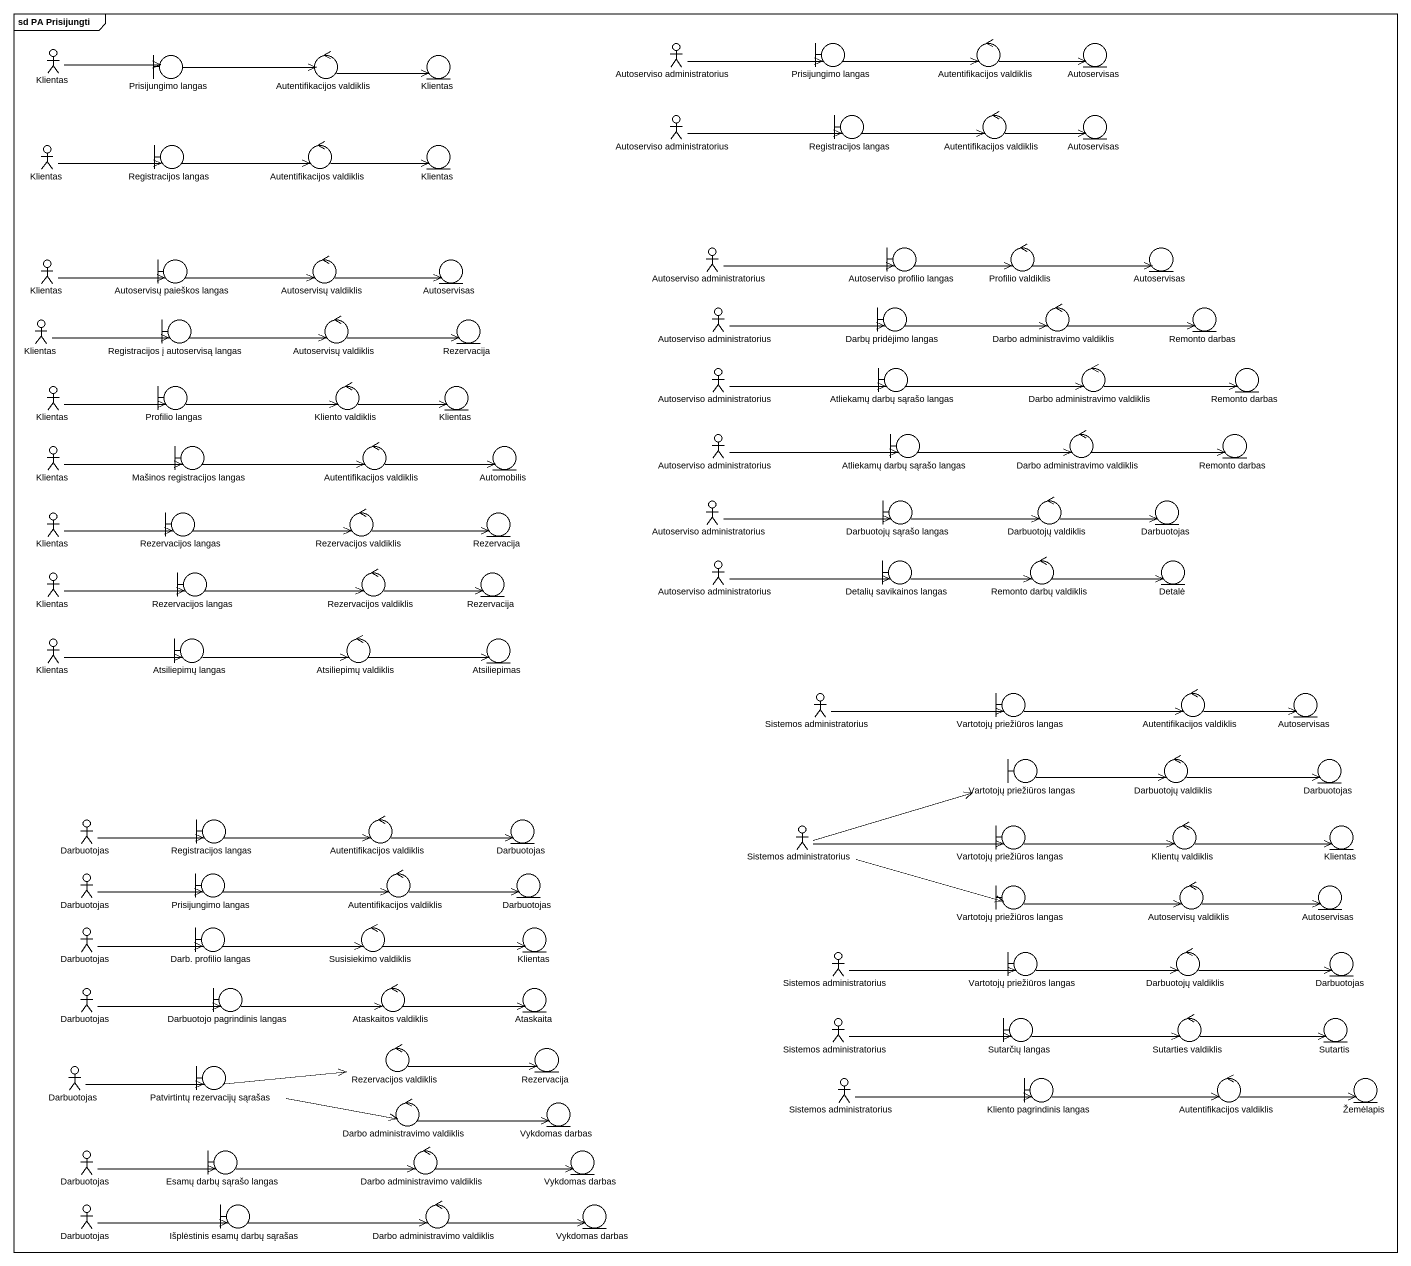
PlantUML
@startuml
mainframe sd PA Prisijungti
actor Klientas
boundary "Prisijungimo langas" as Prisijungimo_langas
control "Autentifikacijos valdiklis" as Autentifikacijos_valdiklis
entity "Klientas" as Klientas_2
actor "Autoserviso administratorius" as Autoserviso_administratorius
boundary "Prisijungimo langas" as Prisijungimo_langas_2
control "Autentifikacijos valdiklis" as Autentifikacijos_valdiklis_2
entity Autoservisas
actor "Autoserviso administratorius" as Autoserviso_administratorius_2
boundary "Registracijos langas" as Registracijos_langas
control "Autentifikacijos valdiklis" as Autentifikacijos_valdiklis_3
entity "Autoservisas" as Autoservisas_2
actor "Klientas" as Klientas_3
boundary "Registracijos langas" as Registracijos_langas_2
control "Autentifikacijos valdiklis" as Autentifikacijos_valdiklis_4
entity "Klientas" as Klientas_4
actor "Autoserviso administratorius" as Autoserviso_administratorius_3
boundary "Autoserviso profilio langas" as Autoserviso_profilio_langas
control "Profilio valdiklis" as Profilio_valdiklis
entity "Autoservisas" as Autoservisas_3
actor "Klientas" as Klientas_5
boundary "Autoservisų paieškos langas" as Autoservisų_paieškos_langas
control "Autoservisų valdiklis" as Autoservisų_valdiklis
entity "Autoservisas" as Autoservisas_4
actor "Klientas" as Klientas_6
boundary "Registracijos į autoservisą langas" as Registracijos_į_autoservisą
control "Autoservisų valdiklis" as Autoservisų_valdiklis_2
entity Rezervacija
actor "Autoserviso administratorius" as Autoserviso_administratorius_4
boundary "Darbų pridėjimo langas" as Darbų_pridėjimo_langas
control "Darbo administravimo valdiklis" as Darbo_administravimo
entity "Remonto darbas" as Remonto_darbas
actor "Autoserviso administratorius" as Autoserviso_administratorius_5
boundary "Atliekamų darbų sąrašo langas" as Atliekamų_darbų_sąrašo
control "Darbo administravimo valdiklis" as Darbo_administravimo_2
entity "Remonto darbas" as Remonto_darbas_2
actor "Klientas" as Klientas_7
boundary "Profilio langas" as Profilio_langas
control "Kliento valdiklis" as Kliento_valdiklis
entity "Klientas" as Klientas_8
actor "Autoserviso administratorius" as Autoserviso_administratorius_6
boundary "Atliekamų darbų sąrašo langas" as Atliekamų_darbų_sąrašo_2
control "Darbo administravimo valdiklis" as Darbo_administravimo_3
entity "Remonto darbas" as Remonto_darbas_3
actor "Klientas" as Klientas_9
boundary "Mašinos registracijos langas" as Mašinos_registracijos_langas
control "Autentifikacijos valdiklis" as Autentifikacijos_valdiklis_5
entity Automobilis
actor "Klientas" as Klientas_10
boundary "Rezervacijos langas" as Rezervacijos_langas
control "Rezervacijos valdiklis" as Rezervacijos_valdiklis
entity "Rezervacija" as Rezervacija_2
actor "Autoserviso administratorius" as Autoserviso_administratorius_7
boundary "Darbuotojų sąrašo langas" as Darbuotojų_sąrašo_langas
control "Darbuotojų valdiklis" as Darbuotojų_valdiklis
entity Darbuotojas
actor "Autoserviso administratorius" as Autoserviso_administratorius_8
boundary "Detalių savikainos langas" as Detalių_savikainos_langas
control "Remonto darbų valdiklis" as Remonto_darbų_valdiklis
entity Detalė
actor "Klientas" as Klientas_11
boundary "Rezervacijos langas" as Rezervacijos_langas_2
control "Rezervacijos valdiklis" as Rezervacijos_valdiklis_2
entity "Rezervacija" as Rezervacija_3
actor "Klientas" as Klientas_12
boundary "Atsiliepimų langas" as Atsiliepimų_langas
control "Atsiliepimų valdiklis" as Atsiliepimų_valdiklis
entity Atsiliepimas
actor "Sistemos administratorius" as Sistemos_administratorius
boundary "Vartotojų priežiūros langas" as Vartotojų_priežiūros_langas
control "Autentifikacijos valdiklis" as Autentifikacijos_valdiklis_6
entity "Autoservisas" as Autoservisas_5
boundary "Vartotojų priežiūros langas" as Vartotojų_priežiūros_langas_2
control "Darbuotojų valdiklis" as Darbuotojų_valdiklis_2
entity "Darbuotojas" as Darbuotojas_2
actor "Darbuotojas" as Darbuotojas_3
boundary "Registracijos langas" as Registracijos_langas_3
control "Autentifikacijos valdiklis" as Autentifikacijos_valdiklis_7
entity "Darbuotojas" as Darbuotojas_4
actor "Sistemos administratorius" as Sistemos_administratorius_2
boundary "Vartotojų priežiūros langas" as Vartotojų_priežiūros_langas_3
control "Klientų valdiklis" as Klientų_valdiklis
entity "Klientas" as Klientas_13
actor "Darbuotojas" as Darbuotojas_5
boundary "Prisijungimo langas" as Prisijungimo_langas_3
control "Autentifikacijos valdiklis" as Autentifikacijos_valdiklis_8
entity "Darbuotojas" as Darbuotojas_6
boundary "Vartotojų priežiūros langas" as Vartotojų_priežiūros_langas_4
control "Autoservisų valdiklis" as Autoservisų_valdiklis_3
entity "Autoservisas" as Autoservisas_6
actor "Darbuotojas" as Darbuotojas_7
boundary "Darb. profilio langas" as Darb_profilio_langas
control "Susisiekimo valdiklis" as Susisiekimo_valdiklis
entity "Klientas" as Klientas_14
actor "Sistemos administratorius" as Sistemos_administratorius_3
boundary "Vartotojų priežiūros langas" as Vartotojų_priežiūros_langas_5
control "Darbuotojų valdiklis" as Darbuotojų_valdiklis_3
entity "Darbuotojas" as Darbuotojas_8
actor "Darbuotojas" as Darbuotojas_9
boundary "Darbuotojo pagrindinis langas" as Darbuotojo_pagrindinis
control "Ataskaitos valdiklis" as Ataskaitos_valdiklis
entity Ataskaita
actor "Sistemos administratorius" as Sistemos_administratorius_4
boundary "Sutarčių langas" as Sutarčių_langas
control "Sutarties valdiklis" as Sutarties_valdiklis
entity Sutartis
control "Rezervacijos valdiklis" as Rezervacijos_valdiklis_3
entity "Rezervacija" as Rezervacija_4
actor "Darbuotojas" as Darbuotojas_10
boundary "Patvirtintų rezervacijų sąrašas" as Patvirtintų_rezervacijų
control "Darbo administravimo valdiklis" as Darbo_administravimo_4
entity "Vykdomas darbas" as Vykdomas_darbas
actor "Sistemos administratorius" as Sistemos_administratorius_5
boundary "Kliento pagrindinis langas" as Kliento_pagrindinis_langas
control "Autentifikacijos valdiklis" as Autentifikacijos_valdiklis_9
entity Žemėlapis
actor "Darbuotojas" as Darbuotojas_11
boundary "Esamų darbų sąrašo langas" as Esamų_darbų_sąrašo_langas
control "Darbo administravimo valdiklis" as Darbo_administravimo_5
entity "Vykdomas darbas" as Vykdomas_darbas_2
actor "Darbuotojas" as Darbuotojas_12
boundary "Išplėstinis esamų darbų sąrašas" as Išplėstinis_esamų_darbų
control "Darbo administravimo valdiklis" as Darbo_administravimo_6
entity "Vykdomas darbas" as Vykdomas_darbas_3
Klientas -right-> Prisijungimo_langas
Prisijungimo_langas -right-> Autentifikacijos_valdiklis
Autentifikacijos_valdiklis -right-> Klientas_2
Autoserviso_administratorius -right-> Prisijungimo_langas_2
Prisijungimo_langas_2 -right-> Autentifikacijos_valdiklis_2
Autentifikacijos_valdiklis_2 -right-> Autoservisas
Autoserviso_administratorius_2 -right-> Registracijos_langas
Registracijos_langas -right-> Autentifikacijos_valdiklis_3
Autentifikacijos_valdiklis_3 -right-> Autoservisas_2
Klientas_3 -right-> Registracijos_langas_2
Registracijos_langas_2 -right-> Autentifikacijos_valdiklis_4
Autentifikacijos_valdiklis_4 -right-> Klientas_4
Autoserviso_administratorius_3 -right-> Autoserviso_profilio_langas
Autoserviso_profilio_langas -right-> Profilio_valdiklis
Profilio_valdiklis -right-> Autoservisas_3
Klientas_5 -right-> Autoservisų_paieškos_langas
Autoservisų_paieškos_langas -right-> Autoservisų_valdiklis
Autoservisų_valdiklis -right-> Autoservisas_4
Klientas_6 -right-> Registracijos_į_autoservisą
Registracijos_į_autoservisą -right-> Autoservisų_valdiklis_2
Autoservisų_valdiklis_2 -right-> Rezervacija
Autoserviso_administratorius_4 -right-> Darbų_pridėjimo_langas
Darbų_pridėjimo_langas -right-> Darbo_administravimo
Darbo_administravimo -right-> Remonto_darbas
Autoserviso_administratorius_5 -right-> Atliekamų_darbų_sąrašo
Atliekamų_darbų_sąrašo -right-> Darbo_administravimo_2
Darbo_administravimo_2 -right-> Remonto_darbas_2
Klientas_7 -right-> Profilio_langas
Profilio_langas -right-> Kliento_valdiklis
Kliento_valdiklis -right-> Klientas_8
Autoserviso_administratorius_6 -right-> Atliekamų_darbų_sąrašo_2
Atliekamų_darbų_sąrašo_2 -right-> Darbo_administravimo_3
Darbo_administravimo_3 -right-> Remonto_darbas_3
Klientas_9 -right-> Mašinos_registracijos_langas
Mašinos_registracijos_langas -right-> Autentifikacijos_valdiklis_5
Autentifikacijos_valdiklis_5 -right-> Automobilis
Klientas_10 -right-> Rezervacijos_langas
Rezervacijos_langas -right-> Rezervacijos_valdiklis
Rezervacijos_valdiklis -right-> Rezervacija_2
Autoserviso_administratorius_7 -right-> Darbuotojų_sąrašo_langas
Darbuotojų_sąrašo_langas -right-> Darbuotojų_valdiklis
Darbuotojų_valdiklis -right-> Darbuotojas
Autoserviso_administratorius_8 -right-> Detalių_savikainos_langas
Detalių_savikainos_langas -right-> Remonto_darbų_valdiklis
Remonto_darbų_valdiklis -right-> Detalė
Klientas_11 -right-> Rezervacijos_langas_2
Rezervacijos_langas_2 -right-> Rezervacijos_valdiklis_2
Rezervacijos_valdiklis_2 -right-> Rezervacija_3
Klientas_12 -right-> Atsiliepimų_langas
Atsiliepimų_langas -right-> Atsiliepimų_valdiklis
Atsiliepimų_valdiklis -right-> Atsiliepimas
Sistemos_administratorius -right-> Vartotojų_priežiūros_langas
Vartotojų_priežiūros_langas -right-> Autentifikacijos_valdiklis_6
Autentifikacijos_valdiklis_6 -right-> Autoservisas_5
Vartotojų_priežiūros_langas_2 -right-> Darbuotojų_valdiklis_2
Darbuotojų_valdiklis_2 -right-> Darbuotojas_2
Darbuotojas_3 -right-> Registracijos_langas_3
Registracijos_langas_3 -right-> Autentifikacijos_valdiklis_7
Autentifikacijos_valdiklis_7 -right-> Darbuotojas_4
Sistemos_administratorius_2 -right-> Vartotojų_priežiūros_langas_2
Sistemos_administratorius_2 -right-> Vartotojų_priežiūros_langas_3
Sistemos_administratorius_2 -right-> Vartotojų_priežiūros_langas_4
Vartotojų_priežiūros_langas_3 -right-> Klientų_valdiklis
Klientų_valdiklis -right-> Klientas_13
Darbuotojas_5 -right-> Prisijungimo_langas_3
Prisijungimo_langas_3 -right-> Autentifikacijos_valdiklis_8
Autentifikacijos_valdiklis_8 -right-> Darbuotojas_6
Vartotojų_priežiūros_langas_4 -right-> Autoservisų_valdiklis_3
Autoservisų_valdiklis_3 -right-> Autoservisas_6
Darbuotojas_7 -right-> Darb_profilio_langas
Darb_profilio_langas -right-> Susisiekimo_valdiklis
Susisiekimo_valdiklis -right-> Klientas_14
Sistemos_administratorius_3 -right-> Vartotojų_priežiūros_langas_5
Vartotojų_priežiūros_langas_5 -right-> Darbuotojų_valdiklis_3
Darbuotojų_valdiklis_3 -right-> Darbuotojas_8
Darbuotojas_9 -right-> Darbuotojo_pagrindinis
Darbuotojo_pagrindinis -right-> Ataskaitos_valdiklis
Ataskaitos_valdiklis -right-> Ataskaita
Sistemos_administratorius_4 -right-> Sutarčių_langas
Sutarčių_langas -right-> Sutarties_valdiklis
Sutarties_valdiklis -right-> Sutartis
Rezervacijos_valdiklis_3 -right-> Rezervacija_4
Darbuotojas_10 -right-> Patvirtintų_rezervacijų
Patvirtintų_rezervacijų -right-> Rezervacijos_valdiklis_3
Patvirtintų_rezervacijų -right-> Darbo_administravimo_4
Darbo_administravimo_4 -right-> Vykdomas_darbas
Sistemos_administratorius_5 -right-> Kliento_pagrindinis_langas
Kliento_pagrindinis_langas -right-> Autentifikacijos_valdiklis_9
Autentifikacijos_valdiklis_9 -right-> Žemėlapis
Darbuotojas_11 -right-> Esamų_darbų_sąrašo_langas
Esamų_darbų_sąrašo_langas -right-> Darbo_administravimo_5
Darbo_administravimo_5 -right-> Vykdomas_darbas_2
Darbuotojas_12 -right-> Išplėstinis_esamų_darbų
Išplėstinis_esamų_darbų -right-> Darbo_administravimo_6
Darbo_administravimo_6 -right-> Vykdomas_darbas_3
@enduml
